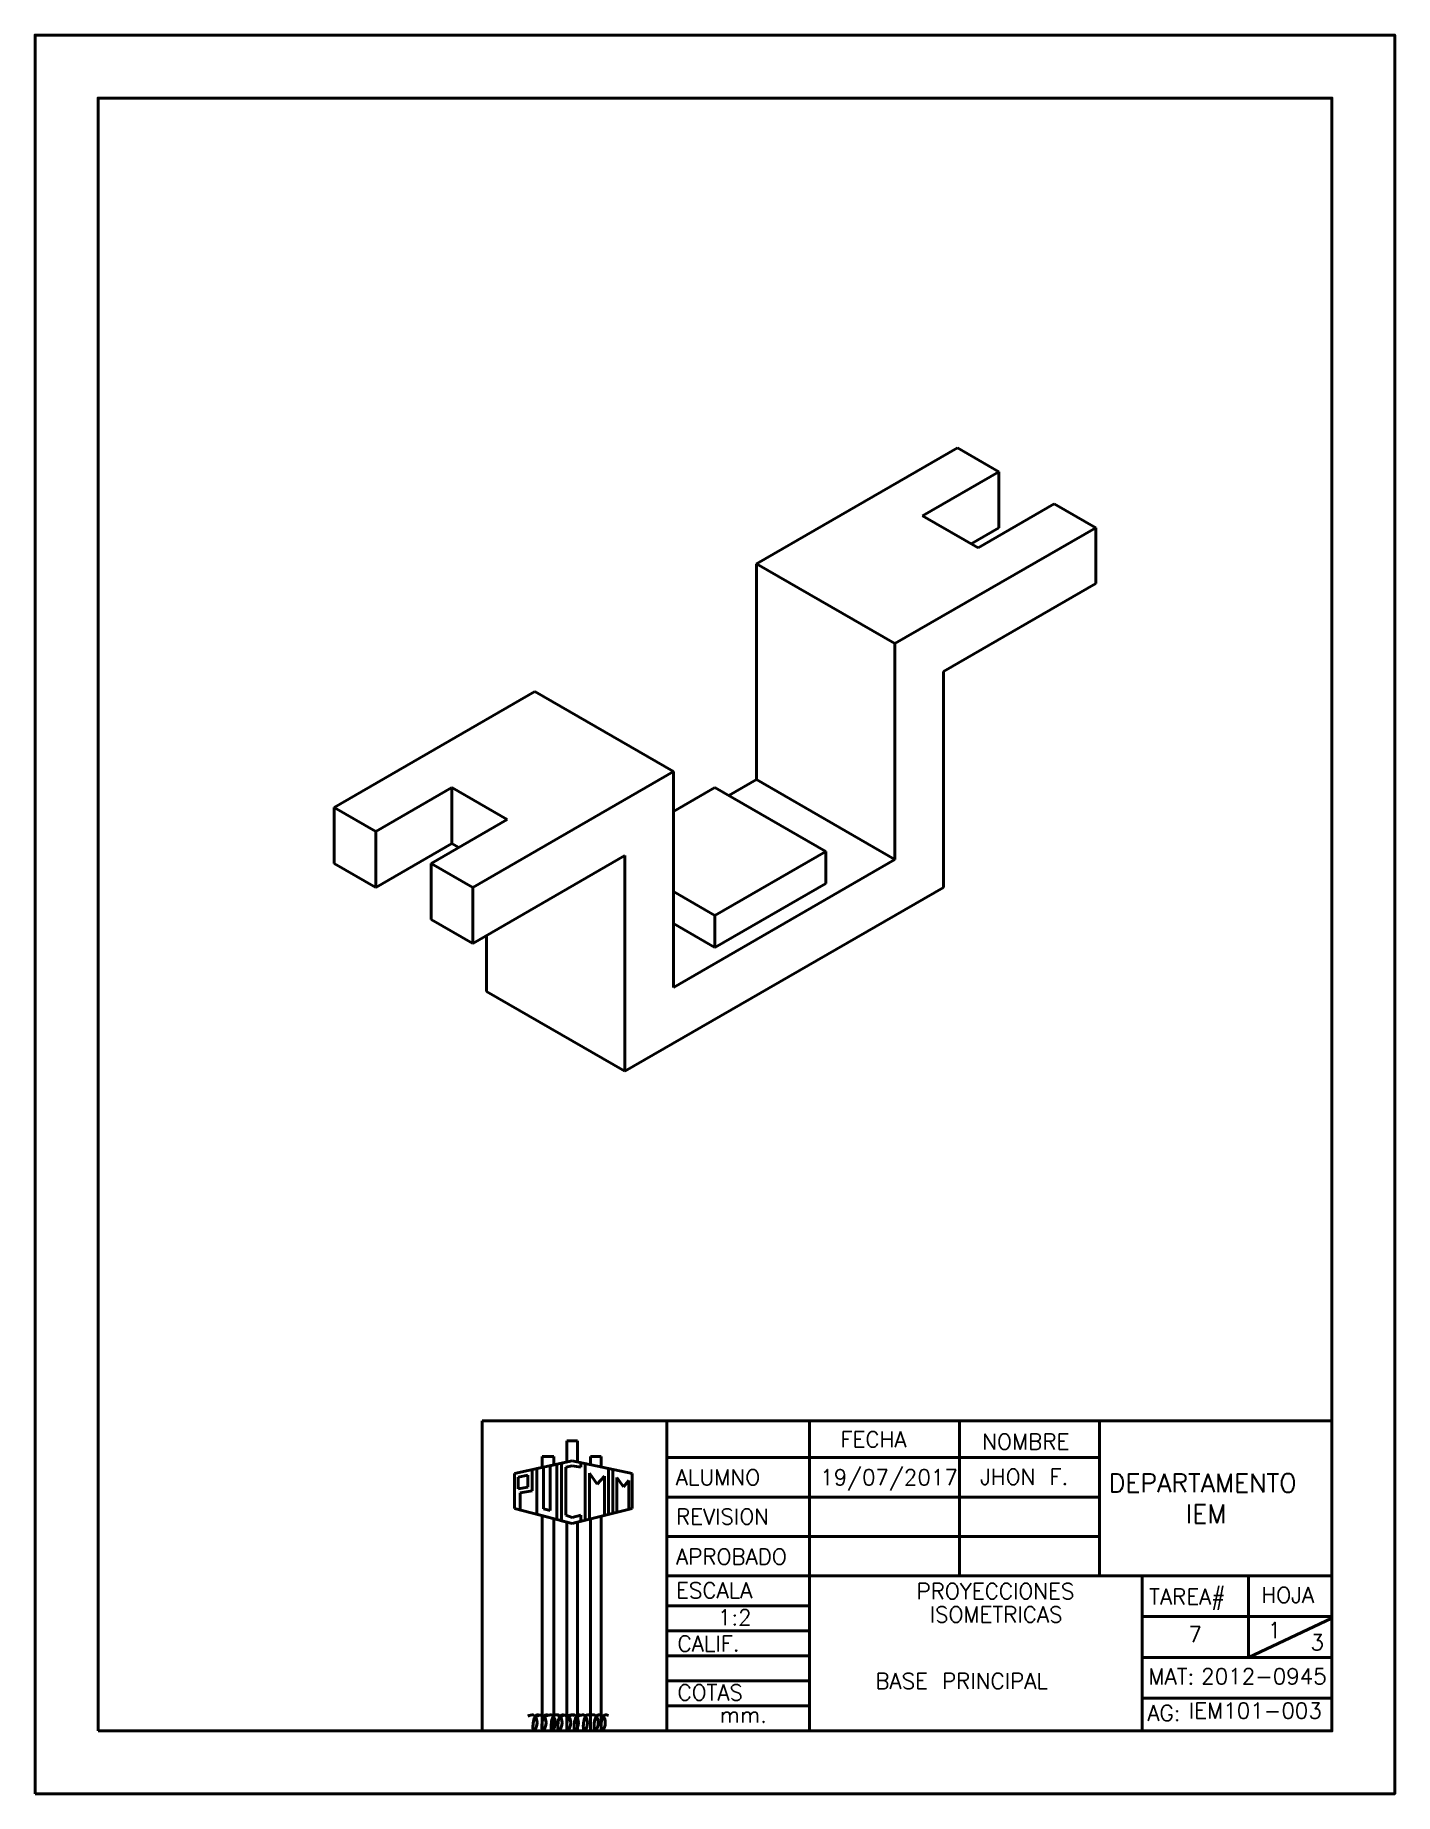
# Model space of a CAD drawing. Header units: inches. Extents: x 22.8 to 31.3, y 12.3 to 23.3.
import ezdxf

# ---------------------------------------------------------------- set-up
doc = ezdxf.new("R2010")
doc.units = ezdxf.units.IN
doc.header["$MEASUREMENT"] = 0
doc.layers.add('P visible', color=7, linetype='Continuous', lineweight=50)
doc.styles.get("Standard").update_dxf_attribs({"font": 'txt.shx', "height": 0.118})

msp = doc.modelspace()

# ---------------------------------------------------------------- linework, layer by layer
at = {"layer": 'P visible'}
for p, q in [((28.536, 20.745), (27.28, 20.02)), ((28.796, 20.595), (28.536, 20.745)), ((28.319, 20.32), (28.796, 20.595)), ((28.796, 20.595), (28.796, 20.245)), ((29.142, 20.395), (28.666, 20.12)), ((29.402, 20.245), (29.142, 20.395)), ((28.146, 19.52), (29.402, 20.245)), ((28.666, 20.12), (28.319, 20.32)), ((28.796, 20.245), (28.622, 20.145)), ((29.402, 20.245), (29.402, 19.895)), ((28.146, 19.52), (27.28, 20.02)), ((27.28, 20.02), (27.28, 18.67)), ((28.449, 19.345), (29.402, 19.895)), ((28.146, 19.52), (28.146, 18.17)), ((28.449, 19.345), (28.449, 17.995)), ((25.894, 19.22), (24.639, 18.495)), ((26.76, 18.72), (25.894, 19.22)), ((25.505, 17.995), (26.76, 18.72)), ((26.76, 18.72), (26.76, 17.37)), ((26.76, 18.72), (26.76, 18.37)), ((24.898, 18.345), (25.375, 18.62)), ((25.375, 18.62), (25.721, 18.42)), ((25.375, 18.62), (25.375, 18.27)), ((27.02, 18.62), (26.76, 18.47)), ((27.02, 18.62), (27.713, 18.22)), ((27.28, 18.67), (27.107, 18.57)), ((28.146, 18.17), (27.28, 18.67)), ((24.639, 18.495), (24.898, 18.345)), ((24.639, 18.495), (24.639, 18.145)), ((25.721, 18.42), (25.245, 18.145)), ((24.898, 18.345), (24.898, 17.995)), ((24.898, 17.995), (25.375, 18.27)), ((25.375, 18.27), (25.418, 18.245)), ((26.457, 18.195), (25.505, 17.645)), ((26.457, 18.195), (26.457, 16.845)), ((28.146, 18.17), (26.76, 17.37)), ((27.02, 17.82), (27.713, 18.22)), ((27.713, 18.02), (27.713, 18.22)), ((24.898, 17.995), (24.639, 18.145)), ((25.245, 18.145), (25.505, 17.995)), ((25.245, 18.145), (25.245, 17.795)), ((25.505, 17.995), (25.505, 17.645)), ((26.457, 16.845), (28.449, 17.995)), ((27.02, 17.82), (26.76, 17.97)), ((27.713, 18.02), (27.02, 17.62)), ((26.76, 17.37), (26.76, 17.92)), ((25.505, 17.645), (25.245, 17.795)), ((27.02, 17.62), (26.76, 17.77)), ((27.02, 17.62), (27.02, 17.82)), ((25.591, 17.695), (25.591, 17.345)), ((26.457, 16.845), (25.591, 17.345)), ((25.564, 12.719), (25.564, 14.658)), ((25.564, 14.658), (30.879, 14.658)), ((25.564, 14.658), (25.564, 14.423)), ((25.564, 14.658), (26.72, 14.658)), ((25.564, 12.719), (25.564, 14.658)), ((25.564, 14.658), (30.879, 14.658)), ((25.564, 14.658), (25.564, 14.423)), ((25.564, 14.658), (26.72, 14.658)), ((26.72, 14.658), (26.72, 12.719)), ((26.72, 14.658), (27.611, 14.658)), ((26.72, 14.658), (26.72, 13.689)), ((26.72, 14.658), (26.72, 14.111)), ((26.72, 14.658), (26.72, 12.719)), ((26.72, 14.658), (27.611, 14.658)), ((26.72, 14.658), (26.72, 13.689)), ((26.72, 14.658), (26.72, 14.111)), ((27.611, 14.658), (27.611, 12.719)), ((27.611, 14.658), (28.549, 14.658)), ((27.611, 14.658), (27.611, 12.719)), ((27.611, 14.658), (28.549, 14.658)), ((28.549, 14.658), (28.549, 13.689)), ((28.549, 14.658), (29.425, 14.658)), ((28.549, 14.658), (28.549, 13.689)), ((28.549, 14.658), (29.425, 14.658)), ((29.425, 14.658), (29.425, 13.689)), ((29.425, 14.658), (29.425, 13.689)), ((30.879, 14.658), (30.879, 12.719)), ((30.879, 14.658), (30.879, 12.719)), ((26.094, 14.4), (26.094, 14.533)), ((26.094, 14.533), (26.161, 14.533)), ((26.094, 14.4), (26.094, 14.533)), ((26.094, 14.533), (26.161, 14.533)), ((26.161, 14.533), (26.161, 14.401)), ((26.161, 14.533), (26.161, 14.401)), ((25.939, 14.367), (25.939, 14.436)), ((25.939, 14.436), (26.012, 14.436)), ((25.939, 14.367), (25.939, 14.436)), ((25.939, 14.436), (26.012, 14.436)), ((26.012, 14.436), (26.012, 14.383)), ((26.012, 14.436), (26.012, 14.383)), ((26.242, 14.384), (26.242, 14.436)), ((26.242, 14.436), (26.309, 14.436)), ((26.242, 14.384), (26.242, 14.436)), ((26.242, 14.436), (26.309, 14.436)), ((26.309, 14.436), (26.309, 14.37)), ((26.309, 14.436), (26.309, 14.37)), ((26.72, 14.429), (29.425, 14.429)), ((26.72, 14.429), (29.425, 14.429)), ((26.127, 14.408), (25.767, 14.329)), ((26.127, 14.408), (25.767, 14.329)), ((25.767, 14.111), (25.767, 14.329)), ((25.767, 14.111), (25.767, 14.329)), ((25.849, 14.319), (25.79, 14.306)), ((25.849, 14.319), (25.79, 14.306)), ((25.79, 14.234), (25.79, 14.306)), ((25.79, 14.234), (25.79, 14.306)), ((25.849, 14.319), (25.849, 14.244)), ((25.849, 14.319), (25.849, 14.244)), ((25.877, 14.353), (25.877, 14.221)), ((25.877, 14.353), (25.877, 14.221)), ((25.906, 14.36), (25.947, 14.368)), ((25.906, 14.36), (25.947, 14.368)), ((25.907, 14.353), (25.906, 14.36)), ((25.906, 14.36), (25.906, 14.074)), ((25.906, 14.075), (25.906, 14.36)), ((25.907, 14.353), (25.906, 14.36)), ((25.906, 14.36), (25.906, 14.074)), ((25.906, 14.075), (25.906, 14.36)), ((25.947, 14.368), (25.947, 14.109)), ((25.947, 14.368), (25.947, 14.109)), ((25.989, 14.377), (26.032, 14.387)), ((25.989, 14.377), (26.032, 14.387)), ((25.989, 14.098), (25.989, 14.377)), ((25.989, 14.098), (25.989, 14.377)), ((26.127, 14.408), (26.032, 14.387)), ((26.127, 14.408), (26.032, 14.387)), ((26.032, 14.387), (26.032, 14.041)), ((26.032, 14.387), (26.032, 14.041)), ((26.08, 14.397), (26.061, 14.392)), ((26.08, 14.397), (26.061, 14.392)), ((26.061, 14.392), (26.061, 14.034)), ((26.061, 14.392), (26.061, 14.034)), ((26.088, 14.368), (26.127, 14.378)), ((26.127, 14.378), (26.088, 14.368)), ((26.088, 14.368), (26.127, 14.378)), ((26.127, 14.378), (26.088, 14.368)), ((26.088, 14.278), (26.088, 14.368)), ((26.088, 14.278), (26.088, 14.368)), ((26.502, 14.329), (26.127, 14.408)), ((26.502, 14.329), (26.127, 14.408)), ((26.127, 14.378), (26.181, 14.368)), ((26.127, 14.378), (26.181, 14.368)), ((26.181, 14.368), (26.181, 14.396)), ((26.181, 14.368), (26.181, 14.396)), ((26.209, 14.391), (26.209, 14.037)), ((26.209, 14.391), (26.209, 14.037)), ((26.235, 14.044), (26.235, 14.331)), ((26.235, 14.331), (26.283, 14.262)), ((26.235, 14.044), (26.235, 14.331)), ((26.235, 14.331), (26.283, 14.262)), ((26.283, 14.262), (26.33, 14.312)), ((26.283, 14.262), (26.33, 14.312)), ((26.33, 14.312), (26.33, 14.067)), ((26.33, 14.312), (26.33, 14.067)), ((26.355, 14.074), (26.355, 14.36)), ((26.355, 14.074), (26.355, 14.36)), ((26.382, 14.354), (26.382, 14.081)), ((26.382, 14.354), (26.382, 14.081)), ((26.407, 14.087), (26.407, 14.305)), ((26.407, 14.305), (26.448, 14.245)), ((26.407, 14.087), (26.407, 14.305)), ((26.407, 14.305), (26.448, 14.245)), ((26.502, 14.111), (26.502, 14.329)), ((26.502, 14.111), (26.502, 14.329)), ((25.849, 14.244), (25.79, 14.234)), ((25.849, 14.244), (25.79, 14.234)), ((25.877, 14.221), (25.801, 14.208)), ((25.877, 14.221), (25.801, 14.208)), ((25.801, 14.208), (25.801, 14.102)), ((25.801, 14.208), (25.801, 14.102)), ((25.877, 14.221), (25.877, 14.249)), ((25.877, 14.221), (25.877, 14.249)), ((26.088, 14.069), (26.088, 14.278)), ((26.088, 14.069), (26.088, 14.278)), ((26.448, 14.245), (26.482, 14.285)), ((26.448, 14.245), (26.482, 14.285)), ((26.482, 14.106), (26.482, 14.285)), ((26.482, 14.106), (26.482, 14.285)), ((26.127, 14.017), (25.767, 14.111)), ((26.127, 14.017), (25.767, 14.111)), ((25.947, 14.109), (25.989, 14.098)), ((25.947, 14.109), (25.989, 14.098)), ((26.502, 14.111), (26.127, 14.017)), ((26.502, 14.111), (26.127, 14.017)), ((26.72, 14.182), (29.425, 14.182)), ((26.72, 14.182), (29.425, 14.182)), ((26.032, 14.041), (25.906, 14.075)), ((26.032, 14.041), (25.906, 14.075)), ((25.939, 12.719), (25.939, 14.066)), ((25.939, 12.719), (25.939, 14.066)), ((26.012, 14.047), (26.012, 12.719)), ((26.012, 14.047), (26.012, 12.719)), ((26.061, 14.034), (26.127, 14.017)), ((26.061, 14.034), (26.127, 14.017)), ((26.127, 14.054), (26.088, 14.069)), ((26.127, 14.054), (26.088, 14.069)), ((26.094, 12.719), (26.094, 14.026)), ((26.094, 12.719), (26.094, 14.026)), ((26.181, 14.069), (26.127, 14.054)), ((26.181, 14.069), (26.127, 14.054)), ((26.127, 14.017), (26.181, 14.031)), ((26.127, 14.017), (26.181, 14.031)), ((26.161, 14.025), (26.161, 12.719)), ((26.161, 14.025), (26.161, 12.719)), ((26.181, 14.031), (26.181, 14.069)), ((26.181, 14.031), (26.181, 14.069)), ((26.242, 12.719), (26.242, 14.046)), ((26.242, 12.719), (26.242, 14.046)), ((26.309, 14.062), (26.309, 12.719)), ((26.309, 14.062), (26.309, 12.719)), ((26.72, 13.689), (26.72, 13.935)), ((26.72, 13.935), (29.425, 13.935)), ((26.72, 13.689), (26.72, 13.935)), ((26.72, 13.935), (29.425, 13.935)), ((26.72, 13.689), (30.879, 13.689)), ((26.72, 13.689), (30.879, 13.689)), ((29.691, 12.719), (29.691, 13.689)), ((29.691, 13.689), (29.691, 13.425)), ((29.691, 12.719), (29.691, 13.689)), ((29.691, 13.689), (29.691, 13.425)), ((30.879, 13.689), (30.358, 13.689)), ((30.358, 13.689), (30.358, 13.179)), ((30.879, 13.689), (30.358, 13.689)), ((30.358, 13.689), (30.358, 13.179)), ((30.879, 13.689), (30.512, 13.689)), ((30.879, 13.689), (30.512, 13.689)), ((27.611, 13.501), (26.72, 13.501)), ((27.611, 13.501), (26.72, 13.501)), ((29.692, 13.434), (30.879, 13.434)), ((29.692, 13.434), (30.879, 13.434)), ((30.358, 13.179), (30.879, 13.425)), ((30.358, 13.179), (30.879, 13.425)), ((30.879, 13.434), (30.879, 13.179)), ((30.879, 13.434), (30.879, 13.179)), ((30.879, 13.425), (30.879, 13.162)), ((30.879, 13.425), (30.879, 13.162)), ((30.879, 13.425), (30.879, 13.162)), ((30.879, 13.425), (30.879, 13.162)), ((27.611, 13.345), (26.72, 13.345)), ((27.611, 13.345), (26.72, 13.345)), ((27.611, 13.188), (26.72, 13.188)), ((27.611, 13.188), (26.72, 13.188)), ((30.879, 13.179), (29.691, 13.179)), ((30.879, 13.179), (29.691, 13.179)), ((29.691, 13.162), (29.691, 12.899)), ((29.691, 13.162), (29.691, 12.899)), ((27.611, 13.032), (26.72, 13.032)), ((27.611, 13.032), (26.72, 13.032)), ((27.611, 12.876), (26.72, 12.876)), ((27.611, 12.876), (26.72, 12.876)), ((27.611, 12.719), (27.611, 12.876)), ((27.611, 12.719), (27.611, 12.876)), ((29.688, 12.925), (30.879, 12.925)), ((29.688, 12.925), (30.879, 12.925)), ((25.564, 12.719), (30.879, 12.719)), ((25.564, 12.719), (25.939, 12.719)), ((25.564, 12.719), (25.939, 12.719)), ((25.564, 12.719), (30.879, 12.719)), ((25.564, 12.719), (25.939, 12.719)), ((25.564, 12.719), (25.939, 12.719)), ((30.879, 12.719), (29.691, 12.719)), ((30.879, 12.719), (29.691, 12.719)), ((30.879, 12.719), (29.691, 12.719)), ((30.879, 12.719), (29.691, 12.719))]:
    msp.add_line(p, q, dxfattribs=at)
for points in [[(22.768, 12.326), (31.272, 12.326), (31.272, 23.326), (22.768, 23.326)], [(23.162, 12.719), (30.879, 12.719), (30.879, 22.932), (23.162, 22.932)]]:
    msp.add_lwpolyline(points, close=True, dxfattribs=at)
for points in [[(25.849, 12.812), (25.884, 12.819), (25.907, 12.769), (25.891, 12.719)], [(25.929, 12.816), (25.903, 12.818), (25.89, 12.799), (25.883, 12.719)], [(25.905, 12.812), (25.94, 12.819), (25.964, 12.769), (25.948, 12.719)], [(25.985, 12.816), (25.959, 12.818), (25.946, 12.799), (25.939, 12.719)], [(25.963, 12.812), (25.998, 12.819), (26.021, 12.769), (26.005, 12.719)], [(26.043, 12.816), (26.017, 12.818), (26.004, 12.799), (25.997, 12.719)], [(26.005, 12.812), (26.041, 12.819), (26.064, 12.769), (26.048, 12.719)], [(26.085, 12.816), (26.06, 12.818), (26.046, 12.799), (26.039, 12.719)], [(26.06, 12.812), (26.095, 12.819), (26.118, 12.769), (26.102, 12.719)], [(26.14, 12.816), (26.114, 12.818), (26.101, 12.799), (26.094, 12.719)], [(26.107, 12.812), (26.142, 12.819), (26.166, 12.769), (26.149, 12.719)], [(26.187, 12.816), (26.161, 12.818), (26.148, 12.799), (26.141, 12.719)], [(26.164, 12.812), (26.199, 12.819), (26.223, 12.769), (26.207, 12.719)], [(26.244, 12.816), (26.218, 12.818), (26.205, 12.799), (26.198, 12.719)], [(26.231, 12.812), (26.267, 12.819), (26.29, 12.769), (26.274, 12.719)], [(26.311, 12.816), (26.285, 12.818), (26.272, 12.799), (26.265, 12.719)], [(26.275, 12.812), (26.311, 12.819), (26.334, 12.769), (26.318, 12.719)], [(26.355, 12.816), (26.33, 12.818), (26.316, 12.799), (26.309, 12.719)]]:
    msp.add_spline(points, degree=3, dxfattribs=at)

# ---------------------------------------------------------------- texts
for s, height, p in [('FECHA', 0.0985, (27.805, 14.493)), ('NOMBRE', 0.0985, (28.692, 14.479)), ('ALUMNO', 0.0985, (26.775, 14.256)), ('19/07/2017', 0.0985, (27.678, 14.256)), ('JHON F.', 0.0985, (28.678, 14.259)), ('DEPARTAMENTO', 0.11583, (29.482, 14.212)), ('DEPARTAMENTO', 0.11583, (29.482, 14.212)), ('REVISION', 0.0982, (26.777, 14.011)), ('IEM', 0.1158, (29.965, 14.019)), ('IEM', 0.1158, (29.965, 14.019)), ('APROBADO', 0.0985, (26.777, 13.76)), ('ESCALA', 0.0985, (26.777, 13.549)), ('PROYECCIONES', 0.09846, (28.281, 13.544)), ('TAREA#', 0.0985, (29.736, 13.51)), ('HOJA', 0.0985, (30.438, 13.52)), ('1:2', 0.0985, (27.038, 13.38)), ('ISOMETRICAS', 0.09846, (28.363, 13.398)), ('CALIF.', 0.0985, (26.786, 13.216)), ('7', 0.0985, (29.981, 13.274)), ('1', 0.0985, (30.477, 13.3)), ('3', 0.0985, (30.745, 13.224)), ('MAT:', 0.0985, (29.731, 13.01)), ('2012-0945', 0.0985, (30.061, 13.012)), ('COTAS', 0.0985, (26.786, 12.91)), ('BASE PRINCIPAL', 0.09846, (28.023, 12.982)), ('AG:', 0.0985, (29.725, 12.782)), ('IEM101-003', 0.0985, (29.984, 12.797)), ('mm.', 0.0985, (27.05, 12.771))]:
    msp.add_text(s, height=height, dxfattribs=at).set_placement(p)

doc.saveas('drawing.dxf')
